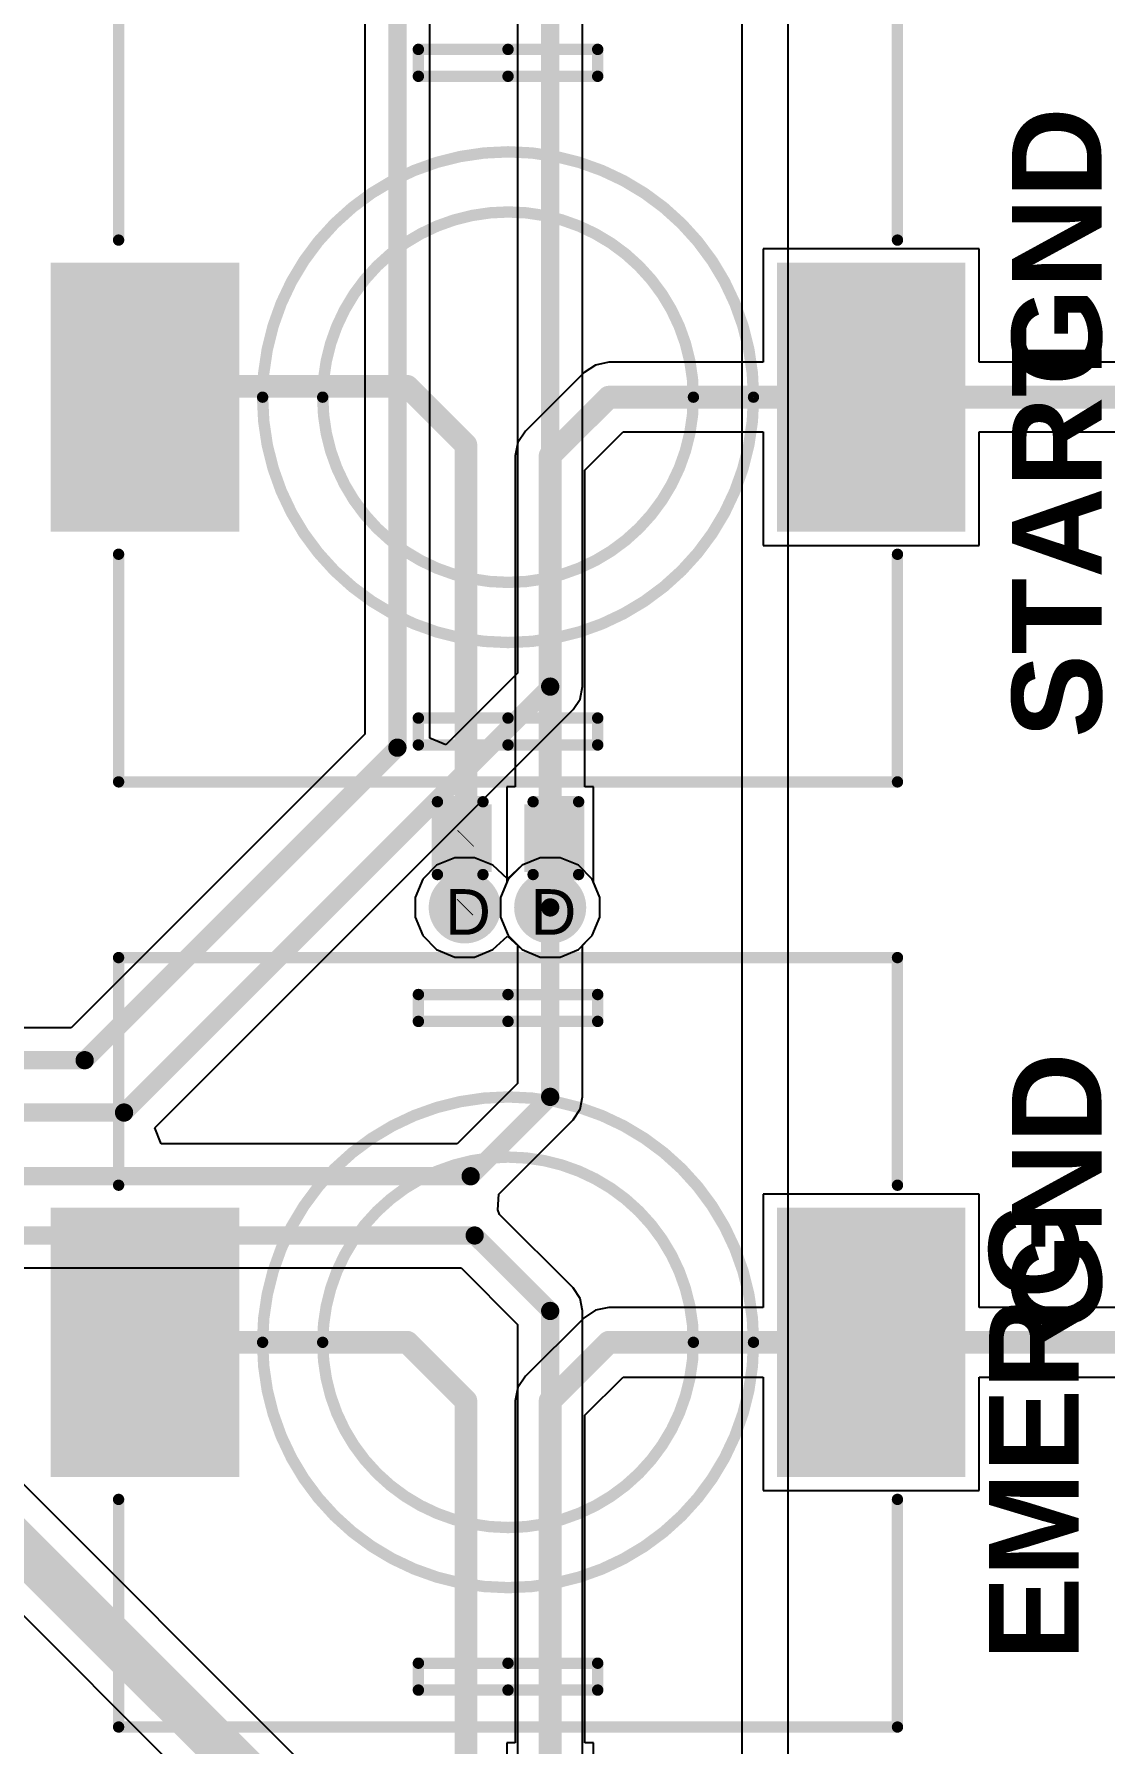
# Model space of a CAD drawing. Header units: inches. Extents: x 0 to 5032, y 0 to 5323.
# Drawn here: x 181.84 to 193.78, y 61.55 to 80.63 of the extents above; entities that cross this region are included whole.
import ezdxf

# ---------------------------------------------------------------- set-up
doc = ezdxf.new("R2010")
doc.units = ezdxf.units.IN
for name, color, linetype in [('Bottom Layer', 5, 'Continuous'), ('Bottom Solder', 6, 'Continuous'), ('Drill Drawing', 1, 'Continuous'), ('Layer 1', 16, 'Continuous'), ('Layer 2', 76, 'Continuous'), ('Top Layer', 1, 'Continuous'), ('Top Overlay', 2, 'Continuous'), ('Top Paste', 8, 'Continuous'), ('Top Solder', 216, 'Continuous'), ('Via Holes', 16, 'Continuous')]:
    doc.layers.add(name, color=color, linetype=linetype)
doc.styles.add('Arial', font='', dxfattribs={"height": 0.2})
doc.styles.add('Arial_Bold', font='', dxfattribs={"height": 0.2})
doc.styles.get('Arial').set_extended_font_data('Arial')
doc.styles.get('Arial_Bold').set_extended_font_data('Arial', bold=True)

# ---------------------------------------------------------------- blocks, each defined once
blk = doc.blocks.new('SKSTACE010__375')
at = {"layer": 'Top Layer'}
for points in [[(-5, 1.4), (-3.1, 1.4), (-3.1, -1.4), (-5, -1.4)], [(3.1, 1.4), (5, 1.4), (5, -1.4), (3.1, -1.4)]]:
    blk.add_hatch(color=1, dxfattribs=at).paths.add_polyline_path(points)
at = {"layer": 'Top Paste'}
for points in [[(-5, 1.4), (-3.1, 1.4), (-3.1, -1.4), (-5, -1.4)], [(3.1, 1.4), (5, 1.4), (5, -1.4), (3.1, -1.4)]]:
    blk.add_hatch(color=8, dxfattribs=at).paths.add_polyline_path(points)
at = {"layer": 'Top Solder'}
for points in [[(-5.102, 1.502), (-2.998, 1.502), (-2.998, -1.502), (-5.102, -1.502)], [(2.998, 1.502), (5.102, 1.502), (5.102, -1.502), (2.998, -1.502)]]:
    blk.add_hatch(color=216, dxfattribs=at).paths.add_polyline_path(points)
at = {"layer": 'Top Overlay'}
for points in [[(-4.343, 4.293, 0.127, 0.127, 0), (-4.343, 1.753, 0.127, 0.127, 0)], [(4.343, 4.293, 0.127, 0.127, 0), (-4.343, 4.293, 0.127, 0.127, 0)], [(4.343, 4.293, 0.127, 0.127, 0), (4.343, 1.753, 0.127, 0.127, 0)], [(0, 3.881, 0.127, 0.127, 0), (-1, 3.881, 0.127, 0.127, 0)], [(-1, 3.881, 0.127, 0.127, 0), (-1, 3.581, 0.127, 0.127, 0)], [(1, 3.881, 0.127, 0.127, 0), (0, 3.881, 0.127, 0.127, 0)], [(1, 3.881, 0.127, 0.127, 0), (1, 3.581, 0.127, 0.127, 0)], [(0, 3.581, 0.127, 0.127, 0), (-1, 3.581, 0.127, 0.127, 0)], [(1, 3.581, 0.127, 0.127, 0), (0, 3.581, 0.127, 0.127, 0)], [(-4.343, -1.753, 0.127, 0.127, 0), (-4.343, -4.293, 0.127, 0.127, 0)], [(4.343, -1.753, 0.127, 0.127, 0), (4.343, -4.293, 0.127, 0.127, 0)], [(-1, -3.581, 0.127, 0.127, 0), (-1, -3.881, 0.127, 0.127, 0)], [(0, -3.581, 0.127, 0.127, 0), (-1, -3.581, 0.127, 0.127, 0)], [(1, -3.581, 0.127, 0.127, 0), (0, -3.581, 0.127, 0.127, 0)], [(1, -3.581, 0.127, 0.127, 0), (1, -3.881, 0.127, 0.127, 0)], [(0, -3.881, 0.127, 0.127, 0), (-1, -3.881, 0.127, 0.127, 0)], [(1, -3.881, 0.127, 0.127, 0), (0, -3.881, 0.127, 0.127, 0)], [(4.343, -4.293, 0.127, 0.127, 0), (-4.343, -4.293, 0.127, 0.127, 0)]]:
    blk.add_lwpolyline(points, format="xyseb", dxfattribs=at)
for points in [[(-4.375, 4.293, 0.0635, 0.0635, 1), (-4.312, 4.293, 0.0635, 0.0635, 1)], [(-4.375, 4.293, 0.0635, 0.0635, 1), (-4.312, 4.293, 0.0635, 0.0635, 1)], [(4.312, 4.293, 0.0635, 0.0635, 1), (4.375, 4.293, 0.0635, 0.0635, 1)], [(4.312, 4.293, 0.0635, 0.0635, 1), (4.375, 4.293, 0.0635, 0.0635, 1)], [(-1.032, 3.881, 0.0635, 0.0635, 1), (-0.968, 3.881, 0.0635, 0.0635, 1)], [(-1.032, 3.881, 0.0635, 0.0635, 1), (-0.968, 3.881, 0.0635, 0.0635, 1)], [(-0.032, 3.881, 0.0635, 0.0635, 1), (0.032, 3.881, 0.0635, 0.0635, 1)], [(-0.032, 3.881, 0.0635, 0.0635, 1), (0.032, 3.881, 0.0635, 0.0635, 1)], [(0.968, 3.881, 0.0635, 0.0635, 1), (1.032, 3.881, 0.0635, 0.0635, 1)], [(0.968, 3.881, 0.0635, 0.0635, 1), (1.032, 3.881, 0.0635, 0.0635, 1)], [(-1.032, 3.581, 0.0635, 0.0635, 1), (-0.968, 3.581, 0.0635, 0.0635, 1)], [(-1.032, 3.581, 0.0635, 0.0635, 1), (-0.968, 3.581, 0.0635, 0.0635, 1)], [(-0.032, 3.581, 0.0635, 0.0635, 1), (0.032, 3.581, 0.0635, 0.0635, 1)], [(-0.032, 3.581, 0.0635, 0.0635, 1), (0.032, 3.581, 0.0635, 0.0635, 1)], [(0.968, 3.581, 0.0635, 0.0635, 1), (1.032, 3.581, 0.0635, 0.0635, 1)], [(0.968, 3.581, 0.0635, 0.0635, 1), (1.032, 3.581, 0.0635, 0.0635, 1)], [(2.738, 0, 0.127, 0.127, 1), (-2.738, 0, 0.127, 0.127, 1)], [(2.067, 0, 0.127, 0.127, 1), (-2.067, 0, 0.127, 0.127, 1)], [(-4.375, 1.753, 0.0635, 0.0635, 1), (-4.312, 1.753, 0.0635, 0.0635, 1)], [(4.312, 1.753, 0.0635, 0.0635, 1), (4.375, 1.753, 0.0635, 0.0635, 1)], [(-2.769, 0, 0.0635, 0.0635, 1), (-2.706, 0, 0.0635, 0.0635, 1)], [(-2.099, 0, 0.0635, 0.0635, 1), (-2.036, 0, 0.0635, 0.0635, 1)], [(2.036, 0, 0.0635, 0.0635, 1), (2.099, 0, 0.0635, 0.0635, 1)], [(2.706, 0, 0.0635, 0.0635, 1), (2.769, 0, 0.0635, 0.0635, 1)], [(-4.375, -1.753, 0.0635, 0.0635, 1), (-4.312, -1.753, 0.0635, 0.0635, 1)], [(4.312, -1.753, 0.0635, 0.0635, 1), (4.375, -1.753, 0.0635, 0.0635, 1)], [(-1.032, -3.581, 0.0635, 0.0635, 1), (-0.968, -3.581, 0.0635, 0.0635, 1)], [(-1.032, -3.581, 0.0635, 0.0635, 1), (-0.968, -3.581, 0.0635, 0.0635, 1)], [(-0.032, -3.581, 0.0635, 0.0635, 1), (0.032, -3.581, 0.0635, 0.0635, 1)], [(-0.032, -3.581, 0.0635, 0.0635, 1), (0.032, -3.581, 0.0635, 0.0635, 1)], [(0.968, -3.581, 0.0635, 0.0635, 1), (1.032, -3.581, 0.0635, 0.0635, 1)], [(0.968, -3.581, 0.0635, 0.0635, 1), (1.032, -3.581, 0.0635, 0.0635, 1)], [(-1.032, -3.881, 0.0635, 0.0635, 1), (-0.968, -3.881, 0.0635, 0.0635, 1)], [(-1.032, -3.881, 0.0635, 0.0635, 1), (-0.968, -3.881, 0.0635, 0.0635, 1)], [(-0.032, -3.881, 0.0635, 0.0635, 1), (0.032, -3.881, 0.0635, 0.0635, 1)], [(-0.032, -3.881, 0.0635, 0.0635, 1), (0.032, -3.881, 0.0635, 0.0635, 1)], [(0.968, -3.881, 0.0635, 0.0635, 1), (1.032, -3.881, 0.0635, 0.0635, 1)], [(0.968, -3.881, 0.0635, 0.0635, 1), (1.032, -3.881, 0.0635, 0.0635, 1)], [(-4.375, -4.293, 0.0635, 0.0635, 1), (-4.312, -4.293, 0.0635, 0.0635, 1)], [(-4.375, -4.293, 0.0635, 0.0635, 1), (-4.312, -4.293, 0.0635, 0.0635, 1)], [(4.312, -4.293, 0.0635, 0.0635, 1), (4.375, -4.293, 0.0635, 0.0635, 1)], [(4.312, -4.293, 0.0635, 0.0635, 1), (4.375, -4.293, 0.0635, 0.0635, 1)]]:
    blk.add_lwpolyline(points, format="xyseb", close=True, dxfattribs=at)
blk = doc.blocks.new('SKSTACE010__376')
at = {"layer": 'Top Layer'}
for points in [[(-5, 1.4), (-3.1, 1.4), (-3.1, -1.4), (-5, -1.4)], [(3.1, 1.4), (5, 1.4), (5, -1.4), (3.1, -1.4)]]:
    blk.add_hatch(color=1, dxfattribs=at).paths.add_polyline_path(points)
at = {"layer": 'Top Paste'}
for points in [[(-5, 1.4), (-3.1, 1.4), (-3.1, -1.4), (-5, -1.4)], [(3.1, 1.4), (5, 1.4), (5, -1.4), (3.1, -1.4)]]:
    blk.add_hatch(color=8, dxfattribs=at).paths.add_polyline_path(points)
at = {"layer": 'Top Solder'}
for points in [[(-5.102, 1.502), (-2.998, 1.502), (-2.998, -1.502), (-5.102, -1.502)], [(2.998, 1.502), (5.102, 1.502), (5.102, -1.502), (2.998, -1.502)]]:
    blk.add_hatch(color=216, dxfattribs=at).paths.add_polyline_path(points)
at = {"layer": 'Top Overlay'}
for points in [[(-4.343, 4.293, 0.127, 0.127, 0), (-4.343, 1.753, 0.127, 0.127, 0)], [(4.343, 4.293, 0.127, 0.127, 0), (-4.343, 4.293, 0.127, 0.127, 0)], [(4.343, 4.293, 0.127, 0.127, 0), (4.343, 1.753, 0.127, 0.127, 0)], [(0, 3.881, 0.127, 0.127, 0), (-1, 3.881, 0.127, 0.127, 0)], [(-1, 3.881, 0.127, 0.127, 0), (-1, 3.581, 0.127, 0.127, 0)], [(1, 3.881, 0.127, 0.127, 0), (0, 3.881, 0.127, 0.127, 0)], [(1, 3.881, 0.127, 0.127, 0), (1, 3.581, 0.127, 0.127, 0)], [(0, 3.581, 0.127, 0.127, 0), (-1, 3.581, 0.127, 0.127, 0)], [(1, 3.581, 0.127, 0.127, 0), (0, 3.581, 0.127, 0.127, 0)], [(-4.343, -1.753, 0.127, 0.127, 0), (-4.343, -4.293, 0.127, 0.127, 0)], [(4.343, -1.753, 0.127, 0.127, 0), (4.343, -4.293, 0.127, 0.127, 0)], [(-1, -3.581, 0.127, 0.127, 0), (-1, -3.881, 0.127, 0.127, 0)], [(0, -3.581, 0.127, 0.127, 0), (-1, -3.581, 0.127, 0.127, 0)], [(1, -3.581, 0.127, 0.127, 0), (0, -3.581, 0.127, 0.127, 0)], [(1, -3.581, 0.127, 0.127, 0), (1, -3.881, 0.127, 0.127, 0)], [(0, -3.881, 0.127, 0.127, 0), (-1, -3.881, 0.127, 0.127, 0)], [(1, -3.881, 0.127, 0.127, 0), (0, -3.881, 0.127, 0.127, 0)], [(4.343, -4.293, 0.127, 0.127, 0), (-4.343, -4.293, 0.127, 0.127, 0)]]:
    blk.add_lwpolyline(points, format="xyseb", dxfattribs=at)
for points in [[(-4.375, 4.293, 0.0635, 0.0635, 1), (-4.312, 4.293, 0.0635, 0.0635, 1)], [(-4.375, 4.293, 0.0635, 0.0635, 1), (-4.312, 4.293, 0.0635, 0.0635, 1)], [(4.312, 4.293, 0.0635, 0.0635, 1), (4.375, 4.293, 0.0635, 0.0635, 1)], [(4.312, 4.293, 0.0635, 0.0635, 1), (4.375, 4.293, 0.0635, 0.0635, 1)], [(-1.032, 3.881, 0.0635, 0.0635, 1), (-0.968, 3.881, 0.0635, 0.0635, 1)], [(-1.032, 3.881, 0.0635, 0.0635, 1), (-0.968, 3.881, 0.0635, 0.0635, 1)], [(-0.032, 3.881, 0.0635, 0.0635, 1), (0.032, 3.881, 0.0635, 0.0635, 1)], [(-0.032, 3.881, 0.0635, 0.0635, 1), (0.032, 3.881, 0.0635, 0.0635, 1)], [(0.968, 3.881, 0.0635, 0.0635, 1), (1.032, 3.881, 0.0635, 0.0635, 1)], [(0.968, 3.881, 0.0635, 0.0635, 1), (1.032, 3.881, 0.0635, 0.0635, 1)], [(-1.032, 3.581, 0.0635, 0.0635, 1), (-0.968, 3.581, 0.0635, 0.0635, 1)], [(-1.032, 3.581, 0.0635, 0.0635, 1), (-0.968, 3.581, 0.0635, 0.0635, 1)], [(-0.032, 3.581, 0.0635, 0.0635, 1), (0.032, 3.581, 0.0635, 0.0635, 1)], [(-0.032, 3.581, 0.0635, 0.0635, 1), (0.032, 3.581, 0.0635, 0.0635, 1)], [(0.968, 3.581, 0.0635, 0.0635, 1), (1.032, 3.581, 0.0635, 0.0635, 1)], [(0.968, 3.581, 0.0635, 0.0635, 1), (1.032, 3.581, 0.0635, 0.0635, 1)], [(2.738, 0, 0.127, 0.127, 1), (-2.738, 0, 0.127, 0.127, 1)], [(2.067, 0, 0.127, 0.127, 1), (-2.067, 0, 0.127, 0.127, 1)], [(-4.375, 1.753, 0.0635, 0.0635, 1), (-4.312, 1.753, 0.0635, 0.0635, 1)], [(4.312, 1.753, 0.0635, 0.0635, 1), (4.375, 1.753, 0.0635, 0.0635, 1)], [(-2.769, 0, 0.0635, 0.0635, 1), (-2.706, 0, 0.0635, 0.0635, 1)], [(-2.099, 0, 0.0635, 0.0635, 1), (-2.036, 0, 0.0635, 0.0635, 1)], [(2.036, 0, 0.0635, 0.0635, 1), (2.099, 0, 0.0635, 0.0635, 1)], [(2.706, 0, 0.0635, 0.0635, 1), (2.769, 0, 0.0635, 0.0635, 1)], [(-4.375, -1.753, 0.0635, 0.0635, 1), (-4.312, -1.753, 0.0635, 0.0635, 1)], [(4.312, -1.753, 0.0635, 0.0635, 1), (4.375, -1.753, 0.0635, 0.0635, 1)], [(-1.032, -3.581, 0.0635, 0.0635, 1), (-0.968, -3.581, 0.0635, 0.0635, 1)], [(-1.032, -3.581, 0.0635, 0.0635, 1), (-0.968, -3.581, 0.0635, 0.0635, 1)], [(-0.032, -3.581, 0.0635, 0.0635, 1), (0.032, -3.581, 0.0635, 0.0635, 1)], [(-0.032, -3.581, 0.0635, 0.0635, 1), (0.032, -3.581, 0.0635, 0.0635, 1)], [(0.968, -3.581, 0.0635, 0.0635, 1), (1.032, -3.581, 0.0635, 0.0635, 1)], [(0.968, -3.581, 0.0635, 0.0635, 1), (1.032, -3.581, 0.0635, 0.0635, 1)], [(-1.032, -3.881, 0.0635, 0.0635, 1), (-0.968, -3.881, 0.0635, 0.0635, 1)], [(-1.032, -3.881, 0.0635, 0.0635, 1), (-0.968, -3.881, 0.0635, 0.0635, 1)], [(-0.032, -3.881, 0.0635, 0.0635, 1), (0.032, -3.881, 0.0635, 0.0635, 1)], [(-0.032, -3.881, 0.0635, 0.0635, 1), (0.032, -3.881, 0.0635, 0.0635, 1)], [(0.968, -3.881, 0.0635, 0.0635, 1), (1.032, -3.881, 0.0635, 0.0635, 1)], [(0.968, -3.881, 0.0635, 0.0635, 1), (1.032, -3.881, 0.0635, 0.0635, 1)], [(-4.375, -4.293, 0.0635, 0.0635, 1), (-4.312, -4.293, 0.0635, 0.0635, 1)], [(-4.375, -4.293, 0.0635, 0.0635, 1), (-4.312, -4.293, 0.0635, 0.0635, 1)], [(4.312, -4.293, 0.0635, 0.0635, 1), (4.375, -4.293, 0.0635, 0.0635, 1)], [(4.312, -4.293, 0.0635, 0.0635, 1), (4.375, -4.293, 0.0635, 0.0635, 1)]]:
    blk.add_lwpolyline(points, format="xyseb", close=True, dxfattribs=at)
blk = doc.blocks.new('C___0402_463')
at = {"layer": 'Top Layer'}
for points in [[(-0.699, -0.318), (-0.699, 0.318), (-0.241, 0.318), (-0.241, -0.318)], [(0.241, -0.318), (0.241, 0.318), (0.699, 0.318), (0.699, -0.318)]]:
    blk.add_hatch(color=1, dxfattribs=at).paths.add_polyline_path(points)
at = {"layer": 'Top Paste'}
for points in [[(-0.699, -0.318), (-0.699, 0.318), (-0.241, 0.318), (-0.241, -0.318)], [(0.241, -0.318), (0.241, 0.318), (0.699, 0.318), (0.699, -0.318)]]:
    blk.add_hatch(color=8, dxfattribs=at).paths.add_polyline_path(points)
at = {"layer": 'Top Solder'}
for points in [[(-0.758, -0.377), (-0.758, 0.377), (-0.181, 0.377), (-0.181, -0.377)], [(0.181, -0.377), (0.181, 0.377), (0.758, 0.377), (0.758, -0.377)]]:
    blk.add_hatch(color=216, dxfattribs=at).paths.add_polyline_path(points)
at = {"layer": 'Top Overlay'}
for points in [[(-0.787, -0.406, 0.127, 0.127, 0), (-0.787, 0.406, 0.127, 0.127, 0)], [(-0.787, 0.406, 0.127, 0.127, 0), (-0.279, 0.406, 0.127, 0.127, 0)], [(0.279, 0.406, 0.127, 0.127, 0), (0.787, 0.406, 0.127, 0.127, 0)], [(0.787, -0.406, 0.127, 0.127, 0), (0.787, 0.406, 0.127, 0.127, 0)], [(-0.787, -0.406, 0.127, 0.127, 0), (-0.279, -0.406, 0.127, 0.127, 0)], [(0.279, -0.406, 0.127, 0.127, 0), (0.787, -0.406, 0.127, 0.127, 0)]]:
    blk.add_lwpolyline(points, format="xyseb", dxfattribs=at)
for points in [[(-0.819, 0.406, 0.0635, 0.0635, 1), (-0.756, 0.406, 0.0635, 0.0635, 1)], [(-0.819, 0.406, 0.0635, 0.0635, 1), (-0.756, 0.406, 0.0635, 0.0635, 1)], [(-0.311, 0.406, 0.0635, 0.0635, 1), (-0.248, 0.406, 0.0635, 0.0635, 1)], [(0.248, 0.406, 0.0635, 0.0635, 1), (0.311, 0.406, 0.0635, 0.0635, 1)], [(0.756, 0.406, 0.0635, 0.0635, 1), (0.819, 0.406, 0.0635, 0.0635, 1)], [(0.756, 0.406, 0.0635, 0.0635, 1), (0.819, 0.406, 0.0635, 0.0635, 1)], [(-0.819, -0.406, 0.0635, 0.0635, 1), (-0.756, -0.406, 0.0635, 0.0635, 1)], [(-0.819, -0.406, 0.0635, 0.0635, 1), (-0.756, -0.406, 0.0635, 0.0635, 1)], [(-0.311, -0.406, 0.0635, 0.0635, 1), (-0.248, -0.406, 0.0635, 0.0635, 1)], [(0.248, -0.406, 0.0635, 0.0635, 1), (0.311, -0.406, 0.0635, 0.0635, 1)], [(0.756, -0.406, 0.0635, 0.0635, 1), (0.819, -0.406, 0.0635, 0.0635, 1)], [(0.756, -0.406, 0.0635, 0.0635, 1), (0.819, -0.406, 0.0635, 0.0635, 1)]]:
    blk.add_lwpolyline(points, format="xyseb", close=True, dxfattribs=at)

msp = doc.modelspace()

# ---------------------------------------------------------------- hatches: boundary and pattern name
at = {"layer": 'Bottom Layer'}
h = msp.add_hatch(color=5, dxfattribs=at)
edge = h.paths.add_edge_path()
edge.add_arc((186.639, 70.883), 0.3, 0, 360)
h = msp.add_hatch(color=5, dxfattribs=at)
edge = h.paths.add_edge_path()
edge.add_arc((187.592, 70.883), 0.3, 0, 360)
at = {"layer": 'Bottom Solder'}
h = msp.add_hatch(color=6, dxfattribs=at)
edge = h.paths.add_edge_path()
edge.add_arc((186.639, 70.883), 0.402, 0, 360)
h = msp.add_hatch(color=6, dxfattribs=at)
edge = h.paths.add_edge_path()
edge.add_arc((187.592, 70.883), 0.402, 0, 360)
at = {"layer": 'Layer 1'}
h = msp.add_hatch(color=16, dxfattribs=at)
edge = h.paths.add_edge_path()
edge.add_arc((186.639, 70.883), 0.3, 0, 360)
h = msp.add_hatch(color=16, dxfattribs=at)
edge = h.paths.add_edge_path()
edge.add_arc((187.592, 70.883), 0.3, 0, 360)
at = {"layer": 'Layer 2'}
h = msp.add_hatch(color=76, dxfattribs=at)
edge = h.paths.add_edge_path()
edge.add_arc((186.639, 70.883), 0.3, 0, 360)
h = msp.add_hatch(color=76, dxfattribs=at)
edge = h.paths.add_edge_path()
edge.add_arc((187.592, 70.883), 0.3, 0, 360)
at = {"layer": 'Top Layer'}
h = msp.add_hatch(color=1, dxfattribs=at)
edge = h.paths.add_edge_path()
edge.add_arc((186.639, 70.883), 0.3, 0, 360)
h = msp.add_hatch(color=1, dxfattribs=at)
edge = h.paths.add_edge_path()
edge.add_arc((187.592, 70.883), 0.3, 0, 360)
at = {"layer": 'Top Solder'}
h = msp.add_hatch(color=216, dxfattribs=at)
edge = h.paths.add_edge_path()
edge.add_arc((186.639, 70.883), 0.402, 0, 360)
h = msp.add_hatch(color=216, dxfattribs=at)
edge = h.paths.add_edge_path()
edge.add_arc((187.592, 70.883), 0.402, 0, 360)
at = {"layer": 'Via Holes'}
h = msp.add_hatch(color=7, dxfattribs=at)
edge = h.paths.add_edge_path()
edge.add_arc((186.639, 70.883), 0.15, 0, 360)
h = msp.add_hatch(color=7, dxfattribs=at)
edge = h.paths.add_edge_path()
edge.add_arc((187.592, 70.883), 0.15, 0, 360)

# ---------------------------------------------------------------- linework, layer by layer
at = {"layer": 'Bottom Layer'}
for p, q in [((185.525, 90.261), (185.525, 72.816)), ((186.25, 72.77), (186.25, 90.111)), ((187.229, 80.998), (187.229, 73.497)), ((187.954, 73.347), (187.954, 80.998)), ((187.229, 73.497), (186.428, 72.696)), ((187.927, 73.208), (187.954, 73.347)), ((183.181, 68.423), (187.848, 73.091)), ((187.848, 73.091), (187.927, 73.208)), ((187.848, 73.091), (187.848, 73.091)), ((185.525, 72.816), (182.25, 69.541)), ((186.428, 72.696), (186.25, 72.77)), ((187.278, 71.353), (187.122, 71.197)), ((187.482, 71.437), (187.278, 71.353)), ((187.702, 71.437), (187.482, 71.437)), ((187.906, 71.353), (187.702, 71.437)), ((188.061, 71.197), (187.906, 71.353)), ((187.122, 71.197), (187.038, 70.994)), ((188.146, 70.994), (188.061, 71.197)), ((187.038, 70.994), (187.038, 70.773)), ((188.146, 70.773), (188.146, 70.994)), ((187.038, 70.773), (187.122, 70.57)), ((188.061, 70.57), (188.146, 70.773)), ((187.122, 70.57), (187.229, 70.462)), ((187.229, 70.462), (187.229, 68.92)), ((187.954, 70.462), (188.061, 70.57)), ((187.954, 68.769), (187.954, 70.462)), ((182.25, 69.541), (160.234, 69.541)), ((187.229, 68.92), (186.555, 68.245)), ((187.927, 68.631), (187.954, 68.769)), ((187.019, 67.684), (187.848, 68.513)), ((187.848, 68.513), (187.927, 68.631)), ((187.848, 68.513), (187.848, 68.513)), ((183.254, 68.245), (183.181, 68.423)), ((186.555, 68.245), (183.254, 68.245)), ((187.008, 67.508), (187.019, 67.684)), ((187.028, 67.457), (187.008, 67.508)), ((187.848, 66.637), (187.028, 67.457)), ((161.222, 66.86), (186.599, 66.86)), ((186.599, 66.86), (187.229, 66.23)), ((187.927, 66.519), (187.848, 66.637)), ((187.848, 66.637), (187.848, 66.637)), ((187.954, 66.38), (187.927, 66.519)), ((187.229, 66.23), (187.229, 60.636)), ((187.954, 60.636), (187.954, 66.38)), ((187.954, 66.38), (187.954, 66.38))]:
    msp.add_line(p, q, dxfattribs=at)
for points in [[(185.888, 72.666, 0.203, 0.203, 0), (185.888, 90.261, 0.203, 0.203, 0)], [(187.592, 73.347, 0.203, 0.203, 0), (187.592, 81.418, 0.203, 0.203, 0)], [(182.839, 68.594, 0.203, 0.203, 0), (187.592, 73.347, 0.203, 0.203, 0)], [(182.4, 69.178, 0.203, 0.203, 0), (185.888, 72.666, 0.203, 0.203, 0)], [(187.592, 68.769, 0.203, 0.203, 0), (187.592, 70.883, 0.203, 0.203, 0)], [(160.234, 69.178, 0.203, 0.203, 0), (182.4, 69.178, 0.203, 0.203, 0)], [(160.513, 68.594, 0.203, 0.203, 0), (182.839, 68.594, 0.203, 0.203, 0)], [(186.705, 67.883, 0.203, 0.203, 0), (187.592, 68.769, 0.203, 0.203, 0)], [(160.793, 67.883, 0.203, 0.203, 0), (186.705, 67.883, 0.203, 0.203, 0)], [(161.072, 67.222, 0.203, 0.203, 0), (186.75, 67.222, 0.203, 0.203, 0)], [(186.75, 67.222, 0.203, 0.203, 0), (187.592, 66.38, 0.203, 0.203, 0)], [(187.592, 60.215, 0.203, 0.203, 0), (187.592, 66.38, 0.203, 0.203, 0)]]:
    msp.add_lwpolyline(points, format="xyseb", dxfattribs=at)
for points in [[(187.541, 73.347, 0.102, 0.102, 1), (187.643, 73.347, 0.102, 0.102, 1)], [(187.541, 73.347, 0.102, 0.102, 1), (187.643, 73.347, 0.102, 0.102, 1)], [(185.837, 72.666, 0.102, 0.102, 1), (185.939, 72.666, 0.102, 0.102, 1)], [(185.837, 72.666, 0.102, 0.102, 1), (185.939, 72.666, 0.102, 0.102, 1)], [(187.541, 70.883, 0.102, 0.102, 1), (187.643, 70.883, 0.102, 0.102, 1)], [(182.349, 69.178, 0.102, 0.102, 1), (182.451, 69.178, 0.102, 0.102, 1)], [(182.349, 69.178, 0.102, 0.102, 1), (182.451, 69.178, 0.102, 0.102, 1)], [(182.788, 68.594, 0.102, 0.102, 1), (182.89, 68.594, 0.102, 0.102, 1)], [(182.788, 68.594, 0.102, 0.102, 1), (182.89, 68.594, 0.102, 0.102, 1)], [(187.541, 68.769, 0.102, 0.102, 1), (187.643, 68.769, 0.102, 0.102, 1)], [(187.541, 68.769, 0.102, 0.102, 1), (187.643, 68.769, 0.102, 0.102, 1)], [(186.654, 67.883, 0.102, 0.102, 1), (186.756, 67.883, 0.102, 0.102, 1)], [(186.654, 67.883, 0.102, 0.102, 1), (186.756, 67.883, 0.102, 0.102, 1)], [(186.699, 67.222, 0.102, 0.102, 1), (186.8, 67.222, 0.102, 0.102, 1)], [(186.699, 67.222, 0.102, 0.102, 1), (186.8, 67.222, 0.102, 0.102, 1)], [(187.541, 66.38, 0.102, 0.102, 1), (187.643, 66.38, 0.102, 0.102, 1)], [(187.541, 66.38, 0.102, 0.102, 1), (187.643, 66.38, 0.102, 0.102, 1)]]:
    msp.add_lwpolyline(points, format="xyseb", close=True, dxfattribs=at)
at = {"layer": 'Layer 1'}
for p, q in [((190.246, 56.989), (190.246, 119.713)), ((189.728, 119.195), (189.728, 56.989)), ((187.278, 71.353), (187.122, 71.197)), ((187.482, 71.437), (187.278, 71.353)), ((187.702, 71.437), (187.482, 71.437)), ((187.906, 71.353), (187.702, 71.437)), ((188.061, 71.197), (187.906, 71.353)), ((187.122, 71.197), (187.038, 70.994)), ((188.146, 70.994), (188.061, 71.197)), ((187.038, 70.994), (187.038, 70.773)), ((188.146, 70.773), (188.146, 70.994)), ((187.038, 70.773), (187.122, 70.57)), ((188.061, 70.57), (188.146, 70.773)), ((187.122, 70.57), (187.278, 70.414)), ((187.278, 70.414), (187.482, 70.329)), ((187.702, 70.329), (187.906, 70.414)), ((187.906, 70.414), (188.061, 70.57)), ((187.482, 70.329), (187.702, 70.329))]:
    msp.add_line(p, q, dxfattribs=at)
at = {"layer": 'Layer 2'}
for p, q in [((186.325, 71.353), (186.17, 71.197)), ((186.529, 71.437), (186.325, 71.353)), ((186.749, 71.437), (186.529, 71.437)), ((186.953, 71.353), (186.749, 71.437)), ((187.115, 71.203), (186.953, 71.353)), ((187.278, 71.353), (187.115, 71.203)), ((187.482, 71.437), (187.278, 71.353)), ((187.702, 71.437), (187.482, 71.437)), ((187.906, 71.353), (187.702, 71.437)), ((188.061, 71.197), (187.906, 71.353)), ((186.17, 71.197), (186.085, 70.994)), ((188.146, 70.994), (188.061, 71.197)), ((186.085, 70.994), (186.085, 70.773)), ((188.146, 70.773), (188.146, 70.994)), ((186.085, 70.773), (186.17, 70.57)), ((188.061, 70.57), (188.146, 70.773)), ((186.17, 70.57), (186.325, 70.414)), ((186.325, 70.414), (186.529, 70.329)), ((186.749, 70.329), (186.953, 70.414)), ((186.953, 70.414), (187.115, 70.563)), ((187.115, 70.563), (187.278, 70.414)), ((187.278, 70.414), (187.482, 70.329)), ((187.702, 70.329), (187.906, 70.414)), ((187.906, 70.414), (188.061, 70.57)), ((186.529, 70.329), (186.749, 70.329)), ((187.482, 70.329), (187.702, 70.329))]:
    msp.add_line(p, q, dxfattribs=at)
at = {"layer": 'Top Layer'}
for p, q in [((192.376, 78.231), (189.968, 78.231)), ((189.968, 78.231), (189.968, 76.966)), ((192.376, 76.966), (192.376, 78.231)), ((188.096, 76.936), (187.97, 76.852)), ((188.245, 76.966), (188.096, 76.936)), ((189.968, 76.966), (188.245, 76.966)), ((194.101, 76.966), (192.376, 76.966)), ((187.97, 76.852), (187.317, 76.199)), ((187.317, 76.199), (187.233, 76.073)), ((187.98, 75.763), (188.406, 76.189)), ((188.406, 76.189), (189.968, 76.189)), ((189.968, 76.189), (189.968, 74.923)), ((192.376, 74.923), (192.376, 76.189)), ((192.376, 76.189), (193.94, 76.189)), ((187.233, 76.073), (187.203, 75.924)), ((187.203, 75.924), (187.203, 72.228)), ((187.98, 72.228), (187.98, 75.763)), ((189.968, 74.923), (192.376, 74.923)), ((187.203, 72.228), (187.109, 72.228)), ((187.109, 72.228), (187.109, 71.166)), ((188.074, 72.228), (187.98, 72.228)), ((188.074, 71.166), (188.074, 72.228)), ((187.109, 71.166), (187.038, 70.994)), ((188.146, 70.994), (188.074, 71.166)), ((187.038, 70.994), (187.038, 70.773)), ((188.146, 70.773), (188.146, 70.994)), ((187.038, 70.773), (187.122, 70.57)), ((188.061, 70.57), (188.146, 70.773)), ((187.122, 70.57), (187.278, 70.414)), ((187.278, 70.414), (187.482, 70.329)), ((187.702, 70.329), (187.906, 70.414)), ((187.906, 70.414), (188.061, 70.57)), ((187.482, 70.329), (187.702, 70.329)), ((192.376, 67.684), (189.968, 67.684)), ((189.968, 67.684), (189.968, 66.419)), ((192.376, 66.419), (192.376, 67.684)), ((188.245, 66.419), (188.096, 66.389)), ((189.968, 66.419), (188.245, 66.419)), ((194.101, 66.419), (192.376, 66.419)), ((187.97, 66.305), (187.317, 65.652)), ((188.096, 66.389), (187.97, 66.305)), ((187.317, 65.652), (187.233, 65.526)), ((187.98, 65.216), (188.406, 65.642)), ((188.406, 65.642), (189.968, 65.642)), ((189.968, 65.642), (189.968, 64.376)), ((192.376, 64.376), (192.376, 65.642)), ((192.376, 65.642), (193.94, 65.642)), ((187.233, 65.526), (187.203, 65.377)), ((187.203, 65.377), (187.203, 61.56)), ((187.98, 61.56), (187.98, 65.216)), ((186.899, 59.263), (181.331, 64.831)), ((189.968, 64.376), (192.376, 64.376)), ((180.75, 63.947), (186.318, 58.379)), ((187.203, 61.56), (187.109, 61.56)), ((187.109, 61.56), (187.109, 60.498)), ((188.074, 61.56), (187.98, 61.56)), ((188.074, 60.498), (188.074, 61.56))]:
    msp.add_line(p, q, dxfattribs=at)
for points in [[(183.072, 76.698, 0.254, 0.254, 0), (185.999, 76.698, 0.254, 0.254, 0)], [(185.999, 76.698, 0.254, 0.254, 0), (186.652, 76.045, 0.254, 0.254, 0)], [(187.592, 75.924, 0.254, 0.254, 0), (188.245, 76.577, 0.254, 0.254, 0)], [(188.245, 76.577, 0.254, 0.254, 0), (191.172, 76.577, 0.254, 0.254, 0)], [(191.172, 76.577, 0.254, 0.254, 0), (194.101, 76.577, 0.254, 0.254, 0)], [(186.652, 71.656, 0.254, 0.254, 0), (186.652, 76.045, 0.254, 0.254, 0)], [(187.592, 71.656, 0.254, 0.254, 0), (187.592, 75.924, 0.254, 0.254, 0)], [(186.646, 71.65, 0.254, 0.254, 0), (186.652, 71.656, 0.254, 0.254, 0)], [(186.646, 70.89, 0.254, 0.254, 0), (186.646, 71.65, 0.254, 0.254, 0)], [(187.592, 70.883, 0.254, 0.254, 0), (187.592, 71.656, 0.254, 0.254, 0)], [(186.639, 70.883, 0.254, 0.254, 0), (186.646, 70.89, 0.254, 0.254, 0)], [(183.072, 66.03, 0.254, 0.254, 0), (185.999, 66.03, 0.254, 0.254, 0)], [(185.999, 66.03, 0.254, 0.254, 0), (186.652, 65.377, 0.254, 0.254, 0)], [(187.592, 65.377, 0.254, 0.254, 0), (188.245, 66.03, 0.254, 0.254, 0)], [(188.245, 66.03, 0.254, 0.254, 0), (191.172, 66.03, 0.254, 0.254, 0)], [(191.172, 66.03, 0.254, 0.254, 0), (194.101, 66.03, 0.254, 0.254, 0)], [(186.652, 60.988, 0.254, 0.254, 0), (186.652, 65.377, 0.254, 0.254, 0)], [(187.592, 60.988, 0.254, 0.254, 0), (187.592, 65.377, 0.254, 0.254, 0)], [(180.965, 64.465, 0.508, 0.508, 0), (186.684, 58.745, 0.508, 0.508, 0)]]:
    msp.add_lwpolyline(points, format="xyseb", dxfattribs=at)
for points in [[(183.008, 76.698, 0.127, 0.127, 1), (183.135, 76.698, 0.127, 0.127, 1)], [(185.935, 76.698, 0.127, 0.127, 1), (186.062, 76.698, 0.127, 0.127, 1)], [(185.935, 76.698, 0.127, 0.127, 1), (186.062, 76.698, 0.127, 0.127, 1)], [(188.181, 76.577, 0.127, 0.127, 1), (188.308, 76.577, 0.127, 0.127, 1)], [(188.181, 76.577, 0.127, 0.127, 1), (188.308, 76.577, 0.127, 0.127, 1)], [(191.108, 76.577, 0.127, 0.127, 1), (191.235, 76.577, 0.127, 0.127, 1)], [(191.108, 76.577, 0.127, 0.127, 1), (191.235, 76.577, 0.127, 0.127, 1)], [(186.588, 76.045, 0.127, 0.127, 1), (186.715, 76.045, 0.127, 0.127, 1)], [(186.588, 76.045, 0.127, 0.127, 1), (186.715, 76.045, 0.127, 0.127, 1)], [(187.528, 75.924, 0.127, 0.127, 1), (187.655, 75.924, 0.127, 0.127, 1)], [(187.528, 75.924, 0.127, 0.127, 1), (187.655, 75.924, 0.127, 0.127, 1)], [(186.582, 71.65, 0.127, 0.127, 1), (186.709, 71.65, 0.127, 0.127, 1)], [(186.582, 71.65, 0.127, 0.127, 1), (186.709, 71.65, 0.127, 0.127, 1)], [(186.588, 71.656, 0.127, 0.127, 1), (186.715, 71.656, 0.127, 0.127, 1)], [(186.588, 71.656, 0.127, 0.127, 1), (186.715, 71.656, 0.127, 0.127, 1)], [(187.528, 71.656, 0.127, 0.127, 1), (187.655, 71.656, 0.127, 0.127, 1)], [(187.528, 71.656, 0.127, 0.127, 1), (187.655, 71.656, 0.127, 0.127, 1)], [(186.576, 70.883, 0.127, 0.127, 1), (186.703, 70.883, 0.127, 0.127, 1)], [(186.582, 70.89, 0.127, 0.127, 1), (186.709, 70.89, 0.127, 0.127, 1)], [(186.582, 70.89, 0.127, 0.127, 1), (186.709, 70.89, 0.127, 0.127, 1)], [(187.528, 70.883, 0.127, 0.127, 1), (187.655, 70.883, 0.127, 0.127, 1)], [(183.008, 66.03, 0.127, 0.127, 1), (183.135, 66.03, 0.127, 0.127, 1)], [(185.935, 66.03, 0.127, 0.127, 1), (186.062, 66.03, 0.127, 0.127, 1)], [(185.935, 66.03, 0.127, 0.127, 1), (186.062, 66.03, 0.127, 0.127, 1)], [(188.181, 66.03, 0.127, 0.127, 1), (188.308, 66.03, 0.127, 0.127, 1)], [(188.181, 66.03, 0.127, 0.127, 1), (188.308, 66.03, 0.127, 0.127, 1)], [(191.108, 66.03, 0.127, 0.127, 1), (191.235, 66.03, 0.127, 0.127, 1)], [(191.108, 66.03, 0.127, 0.127, 1), (191.235, 66.03, 0.127, 0.127, 1)], [(186.588, 65.377, 0.127, 0.127, 1), (186.715, 65.377, 0.127, 0.127, 1)], [(186.588, 65.377, 0.127, 0.127, 1), (186.715, 65.377, 0.127, 0.127, 1)], [(187.528, 65.377, 0.127, 0.127, 1), (187.655, 65.377, 0.127, 0.127, 1)], [(187.528, 65.377, 0.127, 0.127, 1), (187.655, 65.377, 0.127, 0.127, 1)]]:
    msp.add_lwpolyline(points, format="xyseb", close=True, dxfattribs=at)

# ---------------------------------------------------------------- block references
at = {"rotation": 180}
for name, p in [('SKSTACE010__375', (187.122, 76.577)), ('SKSTACE010__376', (187.122, 66.03))]:
    msp.add_blockref(name, p, dxfattribs=at)
msp.add_blockref('C___0402_463', (187.122, 71.656))

# ---------------------------------------------------------------- texts
at = {"layer": 'Drill Drawing', "style": 'Arial'}
for p in [(186.419, 70.579), (187.372, 70.579)]:
    msp.add_text('D', height=0.508, dxfattribs=at).set_placement(p)
at = {"layer": 'Top Overlay', "style": 'Arial_Bold'}
for s, p in [('GND', (193.741, 76.706)), ('START', (193.741, 72.776)), ('GND', (193.741, 66.159)), ('EMERG', (193.487, 62.482))]:
    msp.add_text(s, height=1, rotation=90, dxfattribs=at).set_placement(p)

doc.saveas('drawing.dxf')
